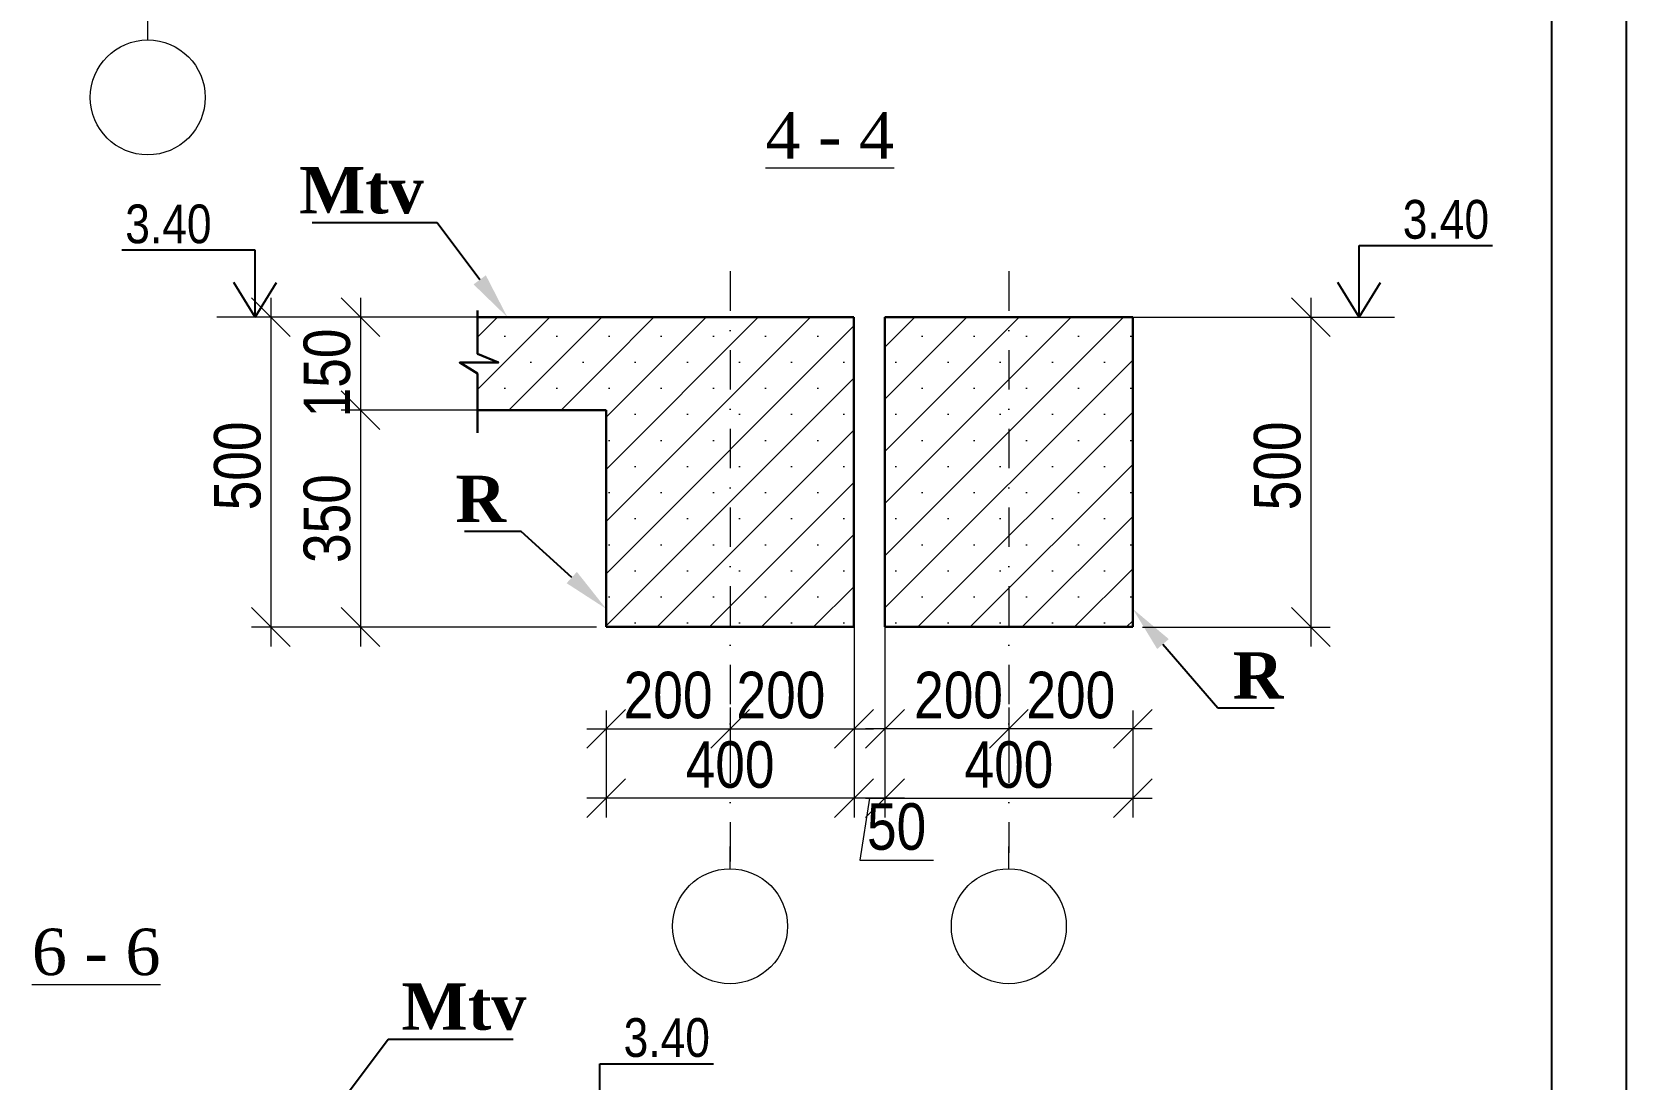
# Model space of a CAD drawing. Header units: millimetres. Extents: x -149347 to 251215, y -2929184 to -2541447.
# Drawn here: x 50197 to 60490, y -2597257 to -2590496 of the extents above; entities that cross this region are included whole.
import ezdxf
from ezdxf import colors
from ezdxf.entities.mleader import LeaderData, LeaderLine
from ezdxf.math import Vec2, Vec3

# ---------------------------------------------------------------- set-up
doc = ezdxf.new("R2010")
doc.units = ezdxf.units.MM
doc.linetypes.add('DASHDOT', pattern=[25.4, 12.7, -6.35, 0, -6.35])
doc.linetypes.add('DASHDOTX2', pattern=[50.8, 25.4, -12.7, 0, -12.7])
doc.layers.add('Ox xetti', color=1, linetype='DASHDOT', lineweight=18)
doc.layers.add('РАЗМЕРЫ', color=80, linetype='Continuous', lineweight=9)
doc.styles.get("Standard").update_dxf_attribs({"font": 'times.ttf'})
doc.styles.add('style1', font='A3TI(LA).TTF', dxfattribs={"height": 400})
doc.styles.add('style6', font='ARIALN.TTF', dxfattribs={"height": 300})
doc.dimstyles.new('DIM_100', dxfattribs={"dimscale": 100, "dimtxt": 250, "dimasz": 2.5, "dimexe": 1.25, "dimexo": 0.625, "dimtad": 1, "dimdec": 0, "dimtxsty": 'style1', "dimblk": 'OBLIQUE', "dimcen": 2.5, "dimdle": 1.25, "dimclrd": 251, "dimclre": 251, "dimaunit": 1, "dimadec": 3, "dimazin": 0, "dimtfac": 1, "dimtdec": 0, "dimtmove": 1, "dimatfit": 3, "dimfxl": 1.25, "dimlwd": 5, "dimlwe": 5, "dimarcsym": 0})
pattern_1 = [(45, (-625152.12, 3283.5), (-168.379802, 168.379802), []), (45, (-624983.74, 3283.5), (-168.379802, 168.379802), [0, -238.125])]

# ---------------------------------------------------------------- blocks, each defined once
blk = doc.blocks.new('mekteb')
at = {"color": 0, "lineweight": 25}
blk.add_line((139843, -1821466), (139843, -1849866), dxfattribs=at)
at = {"color": 0, "lineweight": 25, "ltscale": 15}
blk.add_line((139343, -1849366), (139343, -1821966), dxfattribs=at)
blk = doc.blocks.new('_Oblique')
at = {"color": 0, "linetype": 'ByBlock', "lineweight": -2}
blk.add_line((-0.5, -0.5), (0.5, 0.5), dxfattribs=at)
blk = doc.blocks.new('*D424')
at = {"color": 251, "lineweight": 5, "ltscale": 15, "transparency": 16777216}
for p, q in [((55705, -2594857), (55705, -2595120)), ((56505, -2594876), (56505, -2595120))]:
    blk.add_line(p, q, dxfattribs=at)
at = {"color": 251, "linetype": 'ByBlock', "lineweight": 5, "ltscale": 15, "transparency": 16777216}
blk.add_line((56630, -2594995), (55580, -2594995), dxfattribs=at)
at = {"layer": 'Defpoints', "color": 0, "lineweight": 15, "ltscale": 15, "transparency": 16777216}
for p in [(55705, -2594794), (56505, -2594813), (55705, -2594995)]:
    blk.add_point(p, dxfattribs=at)
at = {"color": 251, "lineweight": 5, "ltscale": 15, "transparency": 16777216, "xscale": 250, "yscale": 250, "zscale": 250, "rotation": 180}
blk.add_blockref('_Oblique', (55705, -2594995), dxfattribs=at)
at = {"color": 251, "lineweight": 5, "ltscale": 15, "transparency": 16777216, "xscale": 250, "yscale": 250, "zscale": 250}
blk.add_blockref('_Oblique', (56505, -2594995), dxfattribs=at)
at = {"color": 0, "lineweight": 15, "ltscale": 15, "transparency": 16777216, "insert": (56180, -2594779), "char_height": 300, "attachment_point": 5, "style": 'style6'}
blk.add_mtext('200', dxfattribs=at)
blk = doc.blocks.new('*D425')
at = {"color": 251, "lineweight": 5, "ltscale": 15, "transparency": 16777216}
for p, q in [((56505, -2594857), (56505, -2595120)), ((57305, -2594876), (57305, -2595120))]:
    blk.add_line(p, q, dxfattribs=at)
at = {"color": 251, "linetype": 'ByBlock', "lineweight": 5, "ltscale": 15, "transparency": 16777216}
blk.add_line((57430, -2594995), (56380, -2594995), dxfattribs=at)
at = {"layer": 'Defpoints', "color": 0, "lineweight": 15, "ltscale": 15, "transparency": 16777216}
for p in [(56505, -2594794), (57305, -2594813), (56505, -2594995)]:
    blk.add_point(p, dxfattribs=at)
at = {"color": 251, "lineweight": 5, "ltscale": 15, "transparency": 16777216, "xscale": 250, "yscale": 250, "zscale": 250, "rotation": 180}
blk.add_blockref('_Oblique', (56505, -2594995), dxfattribs=at)
at = {"color": 251, "lineweight": 5, "ltscale": 15, "transparency": 16777216, "xscale": 250, "yscale": 250, "zscale": 250}
blk.add_blockref('_Oblique', (57305, -2594995), dxfattribs=at)
at = {"color": 0, "lineweight": 15, "ltscale": 15, "transparency": 16777216, "insert": (56905, -2594779), "char_height": 300, "attachment_point": 5, "style": 'style6'}
blk.add_mtext('200', dxfattribs=at)
blk = doc.blocks.new('*D426')
at = {"color": 251, "lineweight": 5, "ltscale": 15, "transparency": 16777216}
for p, q in [((55705, -2595057), (55705, -2595568)), ((57305, -2595057), (57305, -2595568))]:
    blk.add_line(p, q, dxfattribs=at)
at = {"color": 251, "linetype": 'ByBlock', "lineweight": 5, "ltscale": 15, "transparency": 16777216}
blk.add_line((55580, -2595443), (57430, -2595443), dxfattribs=at)
at = {"layer": 'Defpoints', "color": 0, "lineweight": 15, "ltscale": 15, "transparency": 16777216}
for p in [(55705, -2594995), (57305, -2594995), (57305, -2595443)]:
    blk.add_point(p, dxfattribs=at)
at = {"color": 251, "lineweight": 5, "ltscale": 15, "transparency": 16777216, "xscale": 250, "yscale": 250, "zscale": 250, "rotation": 180}
blk.add_blockref('_Oblique', (55705, -2595443), dxfattribs=at)
at = {"color": 251, "lineweight": 5, "ltscale": 15, "transparency": 16777216, "xscale": 250, "yscale": 250, "zscale": 250}
blk.add_blockref('_Oblique', (57305, -2595443), dxfattribs=at)
at = {"color": 0, "lineweight": 15, "ltscale": 15, "transparency": 16777216, "insert": (56505, -2595228), "char_height": 300, "attachment_point": 5, "style": 'style6'}
blk.add_mtext('400', dxfattribs=at)
blk = doc.blocks.new('*D427')
at = {"color": 251, "linetype": 'ByBlock', "lineweight": 5, "ltscale": 15, "transparency": 16777216}
blk.add_line((58455, -2592213), (58455, -2594463), dxfattribs=at)
at = {"color": 251, "lineweight": 5, "ltscale": 15, "transparency": 16777216}
for p, q in [((57919, -2592338), (58580, -2592338)), ((57367, -2594338), (58580, -2594338))]:
    blk.add_line(p, q, dxfattribs=at)
at = {"layer": 'Defpoints', "color": 0, "lineweight": 15, "ltscale": 15, "transparency": 16777216}
for p in [(57856, -2592338), (57305, -2594338), (58455, -2594338)]:
    blk.add_point(p, dxfattribs=at)
at = {"color": 251, "lineweight": 5, "ltscale": 15, "transparency": 16777216, "xscale": 250, "yscale": 250, "zscale": 250}
for p, rotation in [((58455, -2592338), 90), ((58455, -2594338), 270)]:
    blk.add_blockref('_Oblique', p, dxfattribs=dict(at, rotation=rotation))
at = {"color": 0, "lineweight": 15, "ltscale": 15, "transparency": 16777216, "insert": (58239, -2593298), "char_height": 300, "attachment_point": 5, "rotation": 90, "style": 'style6'}
blk.add_mtext('500', dxfattribs=at)
blk = doc.blocks.new('*D428')
at = {"color": 251, "lineweight": 5, "ltscale": 15, "transparency": 16777216}
for p, q in [((55505, -2594857), (55505, -2595120)), ((54705, -2594876), (54705, -2595120))]:
    blk.add_line(p, q, dxfattribs=at)
at = {"color": 251, "linetype": 'ByBlock', "lineweight": 5, "ltscale": 15, "transparency": 16777216}
blk.add_line((54580, -2594995), (55630, -2594995), dxfattribs=at)
at = {"layer": 'Defpoints', "color": 0, "lineweight": 15, "ltscale": 15, "transparency": 16777216}
for p in [(54705, -2594813), (55505, -2594794), (55505, -2594995)]:
    blk.add_point(p, dxfattribs=at)
at = {"color": 251, "lineweight": 5, "ltscale": 15, "transparency": 16777216, "xscale": 250, "yscale": 250, "zscale": 250, "rotation": 180}
blk.add_blockref('_Oblique', (54705, -2594995), dxfattribs=at)
at = {"color": 251, "lineweight": 5, "ltscale": 15, "transparency": 16777216, "xscale": 250, "yscale": 250, "zscale": 250}
blk.add_blockref('_Oblique', (55505, -2594995), dxfattribs=at)
at = {"color": 0, "lineweight": 15, "ltscale": 15, "transparency": 16777216, "insert": (55033, -2594779), "char_height": 300, "attachment_point": 5, "style": 'style6'}
blk.add_mtext('200', dxfattribs=at)
blk = doc.blocks.new('*D429')
at = {"color": 251, "lineweight": 5, "ltscale": 15, "transparency": 16777216}
for p, q in [((54705, -2594857), (54705, -2595120)), ((53905, -2594876), (53905, -2595120))]:
    blk.add_line(p, q, dxfattribs=at)
at = {"color": 251, "linetype": 'ByBlock', "lineweight": 5, "ltscale": 15, "transparency": 16777216}
blk.add_line((53780, -2594995), (54830, -2594995), dxfattribs=at)
at = {"layer": 'Defpoints', "color": 0, "lineweight": 15, "ltscale": 15, "transparency": 16777216}
for p in [(53905, -2594813), (54705, -2594794), (54705, -2594995)]:
    blk.add_point(p, dxfattribs=at)
at = {"color": 251, "lineweight": 5, "ltscale": 15, "transparency": 16777216, "xscale": 250, "yscale": 250, "zscale": 250, "rotation": 180}
blk.add_blockref('_Oblique', (53905, -2594995), dxfattribs=at)
at = {"color": 251, "lineweight": 5, "ltscale": 15, "transparency": 16777216, "xscale": 250, "yscale": 250, "zscale": 250}
blk.add_blockref('_Oblique', (54705, -2594995), dxfattribs=at)
at = {"color": 0, "lineweight": 15, "ltscale": 15, "transparency": 16777216, "insert": (54305, -2594779), "char_height": 300, "attachment_point": 5, "style": 'style6'}
blk.add_mtext('200', dxfattribs=at)
blk = doc.blocks.new('*D430')
at = {"color": 251, "lineweight": 5, "ltscale": 15, "transparency": 16777216}
for p, q in [((53905, -2595057), (53905, -2595568)), ((55505, -2595057), (55505, -2595568))]:
    blk.add_line(p, q, dxfattribs=at)
at = {"color": 251, "linetype": 'ByBlock', "lineweight": 5, "ltscale": 15, "transparency": 16777216}
blk.add_line((55630, -2595443), (53780, -2595443), dxfattribs=at)
at = {"layer": 'Defpoints', "color": 0, "lineweight": 15, "ltscale": 15, "transparency": 16777216}
for p in [(53905, -2594995), (55505, -2594995), (53905, -2595443)]:
    blk.add_point(p, dxfattribs=at)
at = {"color": 251, "lineweight": 5, "ltscale": 15, "transparency": 16777216, "xscale": 250, "yscale": 250, "zscale": 250, "rotation": 180}
blk.add_blockref('_Oblique', (53905, -2595443), dxfattribs=at)
at = {"color": 251, "lineweight": 5, "ltscale": 15, "transparency": 16777216, "xscale": 250, "yscale": 250, "zscale": 250}
blk.add_blockref('_Oblique', (55505, -2595443), dxfattribs=at)
at = {"color": 0, "lineweight": 15, "ltscale": 15, "transparency": 16777216, "insert": (54705, -2595228), "char_height": 300, "attachment_point": 5, "style": 'style6'}
blk.add_mtext('400', dxfattribs=at)
blk = doc.blocks.new('*D431')
at = {"color": 251, "linetype": 'ByBlock', "lineweight": 5, "ltscale": 15, "transparency": 16777216}
blk.add_line((52319, -2592213), (52319, -2593063), dxfattribs=at)
at = {"color": 251, "lineweight": 5, "ltscale": 15, "transparency": 16777216}
for p, q in [((52479, -2592338), (52194, -2592338)), ((53441, -2592938), (52194, -2592938))]:
    blk.add_line(p, q, dxfattribs=at)
at = {"layer": 'Defpoints', "color": 0, "lineweight": 15, "ltscale": 15, "transparency": 16777216}
for p in [(52541, -2592338), (52319, -2592938), (53503, -2592938)]:
    blk.add_point(p, dxfattribs=at)
at = {"color": 251, "lineweight": 5, "ltscale": 15, "transparency": 16777216, "xscale": 250, "yscale": 250, "zscale": 250}
for p, rotation in [((52319, -2592338), 90), ((52319, -2592938), 270)]:
    blk.add_blockref('_Oblique', p, dxfattribs=dict(at, rotation=rotation))
at = {"color": 0, "lineweight": 15, "ltscale": 15, "transparency": 16777216, "insert": (52103, -2592698), "char_height": 300, "attachment_point": 5, "rotation": 90, "style": 'style6'}
blk.add_mtext('150', dxfattribs=at)
blk = doc.blocks.new('*D432')
at = {"color": 251, "linetype": 'ByBlock', "lineweight": 5, "ltscale": 15, "transparency": 16777216}
blk.add_line((51740, -2592213), (51740, -2594463), dxfattribs=at)
at = {"color": 251, "lineweight": 5, "ltscale": 15, "transparency": 16777216}
for p, q in [((52276, -2592338), (51615, -2592338)), ((53842, -2594338), (51615, -2594338))]:
    blk.add_line(p, q, dxfattribs=at)
at = {"layer": 'Defpoints', "color": 0, "lineweight": 15, "ltscale": 15, "transparency": 16777216}
for p in [(52339, -2592338), (51740, -2594338), (53905, -2594338)]:
    blk.add_point(p, dxfattribs=at)
at = {"color": 251, "lineweight": 5, "ltscale": 15, "transparency": 16777216, "xscale": 250, "yscale": 250, "zscale": 250}
for p, rotation in [((51740, -2592338), 90), ((51740, -2594338), 270)]:
    blk.add_blockref('_Oblique', p, dxfattribs=dict(at, rotation=rotation))
at = {"color": 0, "lineweight": 15, "ltscale": 15, "transparency": 16777216, "insert": (51525, -2593298), "char_height": 300, "attachment_point": 5, "rotation": 90, "style": 'style6'}
blk.add_mtext('500', dxfattribs=at)
blk = doc.blocks.new('*D433')
at = {"color": 251, "linetype": 'ByBlock', "lineweight": 5, "ltscale": 15, "transparency": 16777216}
blk.add_line((52319, -2592813), (52319, -2594463), dxfattribs=at)
at = {"color": 251, "lineweight": 5, "ltscale": 15, "transparency": 16777216}
for p, q in [((53441, -2592938), (52194, -2592938)), ((52736, -2594338), (52194, -2594338))]:
    blk.add_line(p, q, dxfattribs=at)
at = {"layer": 'Defpoints', "color": 0, "lineweight": 15, "ltscale": 15, "transparency": 16777216}
for p in [(53503, -2592938), (52319, -2594338), (52799, -2594338)]:
    blk.add_point(p, dxfattribs=at)
at = {"color": 251, "lineweight": 5, "ltscale": 15, "transparency": 16777216, "xscale": 250, "yscale": 250, "zscale": 250}
for p, rotation in [((52319, -2592938), 90), ((52319, -2594338), 270)]:
    blk.add_blockref('_Oblique', p, dxfattribs=dict(at, rotation=rotation))
at = {"color": 0, "lineweight": 15, "ltscale": 15, "transparency": 16777216, "insert": (52103, -2593638), "char_height": 300, "attachment_point": 5, "rotation": 90, "style": 'style6'}
blk.add_mtext('350', dxfattribs=at)
blk = doc.blocks.new('*D434')
at = {"color": 251, "lineweight": 5, "ltscale": 15, "transparency": 16777216}
for p, q in [((55505, -2593249), (55505, -2595568)), ((55705, -2593249), (55705, -2595568))]:
    blk.add_line(p, q, dxfattribs=at)
at = {"color": 251, "linetype": 'ByBlock', "lineweight": 5, "ltscale": 15, "transparency": 16777216}
for p, q in [((55830, -2595443), (55380, -2595443)), ((55605, -2595443), (55542, -2595843)), ((55542, -2595843), (56019, -2595843))]:
    blk.add_line(p, q, dxfattribs=at)
at = {"layer": 'Defpoints', "color": 0, "lineweight": 15, "ltscale": 15, "transparency": 16777216}
for p in [(55505, -2593187), (55705, -2593187), (55505, -2595443)]:
    blk.add_point(p, dxfattribs=at)
at = {"color": 251, "lineweight": 5, "ltscale": 15, "transparency": 16777216, "xscale": 250, "yscale": 250, "zscale": 250, "rotation": 180}
blk.add_blockref('_Oblique', (55505, -2595443), dxfattribs=at)
at = {"color": 251, "lineweight": 5, "ltscale": 15, "transparency": 16777216, "xscale": 250, "yscale": 250, "zscale": 250}
blk.add_blockref('_Oblique', (55705, -2595443), dxfattribs=at)
at = {"color": 0, "lineweight": 15, "ltscale": 15, "transparency": 16777216, "insert": (55780, -2595628), "char_height": 300, "attachment_point": 5, "style": 'style6'}
blk.add_mtext('50', dxfattribs=at)

msp = doc.modelspace()

# ---------------------------------------------------------------- hatches: boundary and pattern name
at = {"lineweight": 15, "ltscale": 5}
h = msp.add_hatch(dxfattribs=at)
h.set_pattern_fill('SACNCR', scale=100)
h.set_pattern_definition(pattern_1)
edge = h.paths.add_edge_path()
edge.add_line((53079.48233, -2592337.8422), (53904.56511, -2592337.8422))
edge.add_line((53904.56511, -2592337.8422), (53904.61836, -2592977.76616))
edge.add_line((53904.56511, -2592937.76616), (53075.90694, -2592937.76616))
edge.add_line((53075.90694, -2592937.76616), (53075.90694, -2592337.8422))
h = msp.add_hatch(dxfattribs=at)
h.set_pattern_fill('SACNCR', scale=100)
h.set_pattern_definition(pattern_1)
h.paths.add_polyline_path([(53904.64498, -2592337.8422), (55504.59173, -2592337.8422), (55504.59173, -2594337.8422), (53904.64498, -2594337.8422)])
h = msp.add_hatch(dxfattribs=at)
h.set_pattern_fill('SACNCR', scale=100)
h.set_pattern_definition(pattern_1)
h.paths.add_polyline_path([(57304.59173, -2592337.8422), (55704.64498, -2592337.8422), (55704.64498, -2594337.8422), (57304.59173, -2594337.8422)])

# ---------------------------------------------------------------- linework, layer by layer
at = {"color": 7, "lineweight": 15}
for p, q in [((50945.16749, -2590549.47016), (50945.16749, -2590403.74138)), ((54704.61836, -2595900.50356), (54704.61836, -2595754.77478)), ((56504.61836, -2595900.50356), (56504.61836, -2595754.77478))]:
    msp.add_line(p, q, dxfattribs=at)
at = {"color": 0}
for p, q in [((58766.57073, -2592337.8422), (58766.57073, -2591875.61688)), ((51638.71588, -2592337.8422), (51638.71588, -2591905.17641)), ((53863.37877, -2597608.06344), (53863.37877, -2597157.76835))]:
    msp.add_line(p, q, dxfattribs=at)
at = {"color": 7}
for p, q in [((58766.57073, -2591875.61688), (59628.41365, -2591875.61688)), ((51638.71588, -2591905.17641), (50776.87297, -2591905.17641)), ((53863.37877, -2597157.76835), (54597.76804, -2597157.76835))]:
    msp.add_line(p, q, dxfattribs=at)
at = {"color": 7, "lineweight": 15, "ltscale": 80}
for p, q in [((53073.73021, -2592337.8422), (51391.29897, -2592337.8422)), ((57121.21345, -2592337.8422), (58994.10477, -2592337.8422))]:
    msp.add_line(p, q, dxfattribs=at)
at = {"color": 7, "lineweight": 30, "ltscale": 80}
for p, q in [((55504.61836, -2592337.8422), (53073.73021, -2592337.8422)), ((55504.61836, -2592337.8422), (55504.61836, -2594337.8422)), ((55704.61836, -2592337.8422), (55704.61836, -2594337.8422)), ((55704.61836, -2592337.8422), (57304.61836, -2592337.8422)), ((57304.61836, -2594337.8422), (57304.61836, -2592337.8422)), ((53904.61836, -2592937.76616), (53073.73021, -2592937.76616)), ((53904.61836, -2594337.8422), (53904.61836, -2592937.76616)), ((53904.61836, -2594337.8422), (55504.61836, -2594337.8422)), ((55704.61836, -2594337.8422), (57304.61836, -2594337.8422))]:
    msp.add_line(p, q, dxfattribs=at)
at = {"color": 7, "ltscale": 15}
for points in [[(51638.71588, -2592337.8422), (51500.11397, -2592113.49818)], [(51638.71588, -2592337.8422), (51777.3178, -2592113.49818)], [(58766.57073, -2592337.8422), (58627.96882, -2592113.49818)], [(58766.57073, -2592337.8422), (58905.17265, -2592113.49818)]]:
    msp.add_lwpolyline(points, dxfattribs=at)
at = {"color": 7, "lineweight": 30, "ltscale": 80}
msp.add_lwpolyline([(53073.73021, -2592293.66648), (53073.73021, -2592573.51718), (53209.70686, -2592630.56123), (52959.98926, -2592630.56123), (53073.73021, -2592701.86629), (53073.73021, -2593083.46805)], dxfattribs=at)
at = {"color": 7, "lineweight": 9}
for centre in [(50945.16749, -2590919.09969), (54704.61836, -2596270.13309), (56504.61836, -2596270.13309)]:
    msp.add_circle(centre, 371.07409, dxfattribs=at)
at = {"layer": 'Ox xetti', "linetype": 'DASHDOTX2', "lineweight": 15, "ltscale": 10}
for p, q in [((54704.61836, -2592041.83742), (54704.61836, -2595899.059)), ((56504.61836, -2592041.83742), (56504.61836, -2595795.18864))]:
    msp.add_line(p, q, dxfattribs=at)

# ---------------------------------------------------------------- block references
at = {"lineweight": 15, "xscale": 0.9604837554369011, "yscale": 0.9604837554369011, "zscale": 0.9604837554369011}
msp.add_blockref('mekteb', (-73827.0471, -834161.86466), dxfattribs=at)

# ---------------------------------------------------------------- texts
at = {"lineweight": 15, "ltscale": 1500, "char_height": 300, "width": 3782.2222222, "attachment_point": 1}
for s, insert in [('{\\fTimes New Roman|b0|i0|c238|p18;\\L4 \\fTimes New Roman|b0|i0|c204|p18;-\\fTimes New Roman|b0|i0|c238|p18; 4}', (54933.47234, -2591014.68206)), ('{\\fTimes New Roman|b0|i0|c238|p18;\\L6 \\fTimes New Roman|b0|i0|c204|p18;-\\fTimes New Roman|b0|i0|c238|p18; 6}', (50197.05173, -2596284.9033))]:
    msp.add_mtext(s, dxfattribs=dict(at, insert=insert))
at = {"lineweight": 9, "char_height": 250, "width": 23109.777632, "style": 'style6'}
for insert, attachment_point in [((59048.09775, -2591581.00919), 1), ((51357.18886, -2591610.56871), 3), ((54017.45214, -2596863.16066), 1)]:
    msp.add_mtext('3.{\\fArial Narrow|b0|i0|c238|p34;40}', dxfattribs=dict(at, insert=insert, attachment_point=attachment_point))

# ---------------------------------------------------------------- dimensions: what is measured, and where the dimension line sits
at = {"color": 7, "lineweight": 15, "ltscale": 15}
for base, p1, p2, angle, picture, middle in [((51740.18882, -2594337.8422), (52338.92608, -2592337.8422), (53904.61836, -2594337.8422), 90, '*D432', (51740.18882, -2593297.8422)), ((52318.82794, -2592937.76616), (52541.06779, -2592337.8422), (53503.46151, -2592937.76616), 90, '*D431', (52318.82794, -2592697.80418)), ((58454.75484, -2594337.8422), (57856.01758, -2592337.8422), (57304.61836, -2594337.8422), 90, '*D427', (58454.75484, -2593297.8422)), ((55504.61836, -2594994.6494), (54704.61836, -2594813.2882), (55504.61836, -2594794.39363), 180, '*D428', (55032.57243, -2594994.6494))]:
    dim = msp.add_linear_dim(base=base, p1=p1, p2=p2, angle=angle, dimstyle='DIM_100', override={"dimlfac": 0.25, "dimtxsty": 'style6'}, dxfattribs=at)
    dim.commit()
    dim.dimension.update_dxf_attribs({"geometry": picture, "text_midpoint": middle, "dimtype": 160})
for base, p1, p2, angle, picture, middle in [((52318.82794, -2594337.8422), (53503.46151, -2592937.76616), (52798.8448, -2594337.8422), 90, '*D433', (52103.15604, -2593637.80418)), ((54704.61836, -2594994.6494), (53904.61836, -2594813.2882), (54704.61836, -2594794.39363), 180, '*D429', (54304.61836, -2594778.9775)), ((53904.61836, -2595443.3805), (55504.61836, -2594994.6494), (53904.61836, -2594994.6494), 180, '*D430', (54704.61836, -2595227.7086))]:
    dim = msp.add_linear_dim(base=base, p1=p1, p2=p2, angle=angle, dimstyle='DIM_100', override={"dimlfac": 0.25, "dimtxsty": 'style6'}, dxfattribs=at)
    dim.commit()
    dim.dimension.update_dxf_attribs({"geometry": picture, "text_midpoint": middle})
for base, p1, p2, picture, middle in [((55504.61836, -2595443.3805), (55704.61836, -2593186.5733), (55504.61836, -2593186.5733), '*D434', (55604.61836, -2595843.3805)), ((55704.61836, -2594994.6494), (56504.61836, -2594813.2882), (55704.61836, -2594794.39363), '*D424', (56180.05461, -2594994.6494))]:
    dim = msp.add_linear_dim(base=base, p1=p1, p2=p2, dimstyle='DIM_100', override={"dimlfac": 0.25, "dimtxsty": 'style6'}, dxfattribs=at)
    dim.commit()
    dim.dimension.update_dxf_attribs({"geometry": picture, "text_midpoint": middle, "dimtype": 160})
for base, p1, p2, picture, middle in [((56504.61836, -2594994.6494), (57304.61836, -2594813.2882), (56504.61836, -2594794.39363), '*D425', (56904.61836, -2594778.9775)), ((57304.61836, -2595443.3805), (55704.61836, -2594994.6494), (57304.61836, -2594994.6494), '*D426', (56504.61836, -2595227.7086))]:
    dim = msp.add_linear_dim(base=base, p1=p1, p2=p2, dimstyle='DIM_100', override={"dimlfac": 0.25, "dimtxsty": 'style6'}, dxfattribs=at)
    dim.commit()
    dim.dimension.update_dxf_attribs({"geometry": picture, "text_midpoint": middle})

# ---------------------------------------------------------------- leaders
at = {"layer": 'РАЗМЕРЫ', "color": 0, "lineweight": 15}
ml = msp.add_multileader_mtext('Standard', dxfattribs=at)
ml.set_content('{\\fTimes New Roman|b1|i0|c238|p18;\\C7;Mtv}')
ml.set_leader_properties()
ml.build(insert=Vec2(0, 0))
ml.multileader.update_dxf_attribs({"text_left_attachment_type": 6, "text_right_attachment_type": 6, "dogleg_length": 100, "arrow_head_size": 300})
ctx = ml.context
ctx.base_point, ctx.char_height, ctx.arrow_head_size, ctx.plane_origin = Vec3(51934.77971, -2591727.80219), 300, 300, Vec3(44768.07879, -2590101.21486)
ctx.left_attachment, ctx.right_attachment, ctx.text_align_type = 6, 6, 1
notes = []
notes.append((ctx, [(1, (1, 1, 0), (52814.79127, -2591727.80219), (-1, 0), 100, [(1, [(53267.14134, -2592337.8422)], 0, [])])]))
ctx.mtext.insert, ctx.mtext.alignment, ctx.mtext.flow_direction = Vec3(52324.78549, -2591367.80219), 2, 5
ml = msp.add_multileader_mtext('Standard', dxfattribs=at)
ml.set_content('{\\fTimes New Roman|b1|i0|c238|p18;\\C7;R}')
ml.set_leader_properties()
ml.build(insert=Vec2(0, 0))
ml.multileader.update_dxf_attribs({"text_left_attachment_type": 6, "text_right_attachment_type": 6, "dogleg_length": 100, "arrow_head_size": 300})
ctx = ml.context
ctx.base_point, ctx.char_height, ctx.arrow_head_size, ctx.plane_origin = Vec3(52935.10911, -2593720.97702), 300, 300, Vec3(45883.26853, -2592643.14145)
ctx.left_attachment, ctx.right_attachment, ctx.text_align_type = 6, 6, 1
notes.append((ctx, [(1, (1, 1, 0), (53355.36634, -2593720.97702), (-1, 0), 100, [(1, [(53904.61836, -2594220.35578)], 0, [])])]))
ctx.mtext.insert, ctx.mtext.alignment, ctx.mtext.flow_direction = Vec3(53095.23773, -2593360.97702), 2, 5
ml = msp.add_multileader_mtext('Standard', dxfattribs=at)
ml.set_content('{\\fTimes New Roman|b1|i0|c238|p18;\\C7;R}')
ml.set_leader_properties()
ml.build(insert=Vec2(0, 0))
ml.multileader.update_dxf_attribs({"text_left_attachment_type": 6, "text_right_attachment_type": 6, "dogleg_length": 100, "arrow_head_size": 300})
ctx = ml.context
ctx.base_point, ctx.char_height, ctx.arrow_head_size, ctx.plane_origin = Vec3(57953.87037, -2594860.61065), 300, 300, Vec3(65325.96819, -2592643.14145)
ctx.left_attachment, ctx.right_attachment, ctx.text_align_type = 6, 6, 1
notes.append((ctx, [(1, (1, 1, 0), (57853.87037, -2594860.61065), (1, 0), 100, [(1, [(57304.61836, -2594220.35578)], 0, [])])]))
ctx.mtext.insert, ctx.mtext.alignment, ctx.mtext.flow_direction = Vec3(58113.99899, -2594500.61065), 2, 5
ml = msp.add_multileader_mtext('Standard', dxfattribs=at)
ml.set_content('{\\fTimes New Roman|b1|i0|c238|p18;\\C7;Mtv}')
ml.set_leader_properties()
ml.build(insert=Vec2(0, 0))
ml.multileader.update_dxf_attribs({"text_left_attachment_type": 6, "text_right_attachment_type": 6, "dogleg_length": 100, "arrow_head_size": 300})
ctx = ml.context
ctx.base_point, ctx.char_height, ctx.arrow_head_size, ctx.plane_origin = Vec3(52596.61271, -2596998.02343), 300, 300, Vec3(60543.32519, -2595371.4361)
ctx.left_attachment, ctx.right_attachment, ctx.text_align_type = 6, 6, 1
notes.append((ctx, [(1, (1, 1, 0), (52496.61271, -2596998.02343), (1, 0), 100, [(1, [(52044.26263, -2597608.06344)], 0, [])])]))
ctx.mtext.insert, ctx.mtext.alignment, ctx.mtext.flow_direction = Vec3(52986.61849, -2596638.02343), 2, 5
for ctx, leaders in notes:
    for number, flags, end, landing, length, lines in leaders:
        leader = LeaderData()
        leader.index, (leader.has_last_leader_line, leader.has_dogleg_vector, leader.attachment_direction) = number, flags
        leader.last_leader_point, leader.dogleg_vector, leader.dogleg_length = Vec3(end), Vec3(landing), length
        for number, points, colour, breaks in lines:
            line = LeaderLine()
            line.index, line.vertices, line.color, line.breaks = number, Vec3.list(points), colors.encode_raw_color(colour), breaks
            leader.lines.append(line)
        ctx.leaders.append(leader)

doc.saveas('drawing.dxf')
